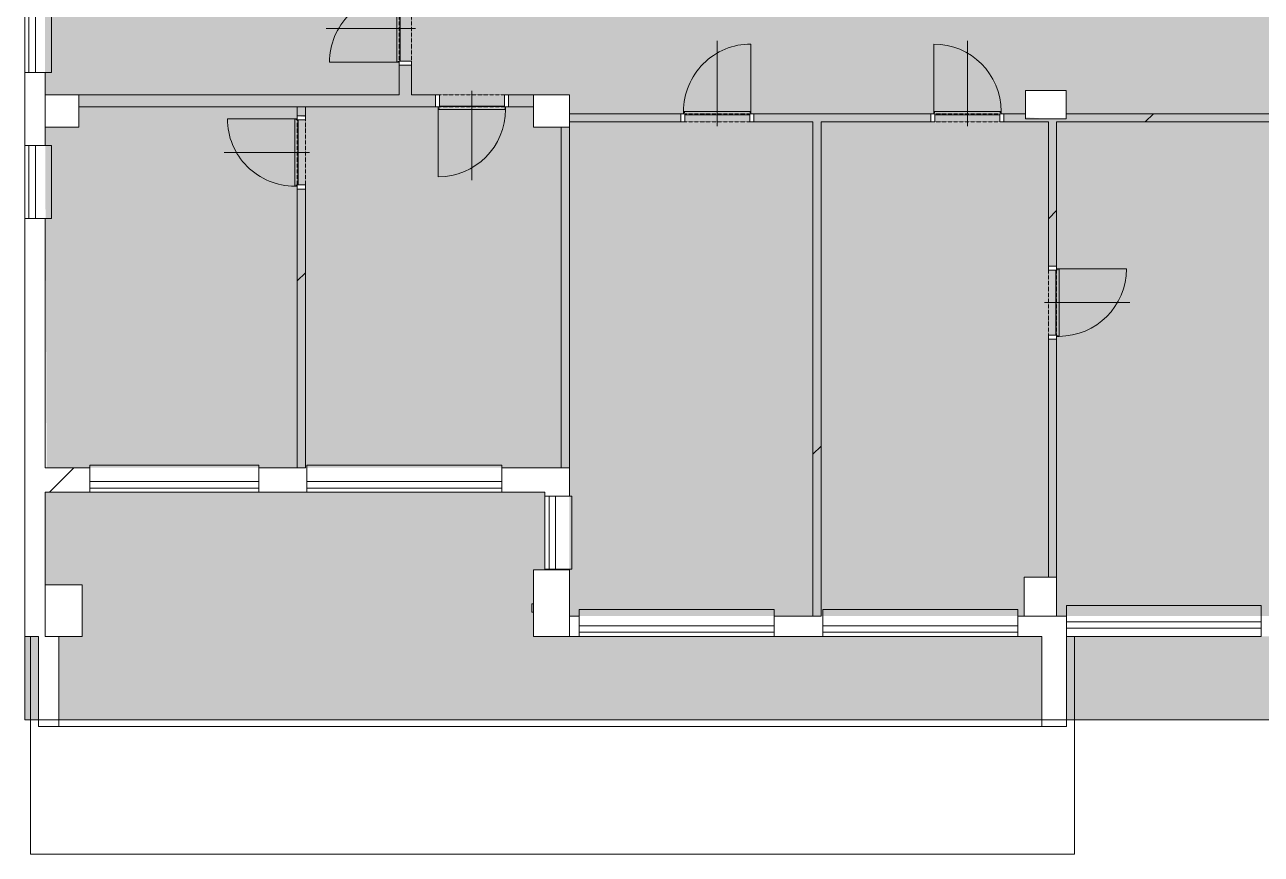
# Model space of a CAD drawing. Header units: millimetres. Extents: x 46521 to 257780, y -45352 to 20466.
# Drawn here: x 126651 to 141877, y -30617 to -20402 of the extents above; entities that cross this region are included whole.
import ezdxf

# ---------------------------------------------------------------- set-up
doc = ezdxf.new("R2010")
doc.units = ezdxf.units.MM
doc.linetypes.add('Čerchovaná se dvěma tečkami', pattern=[2.59, 1, -0.53, 0, -0.53, 0, -0.53])
for name, color, linetype, lineweight in [('A-DETL-GENF', 92, 'Continuous', 13), ('A-DETL-THIN', 151, 'Continuous', 13), ('A-DOOR', 31, 'Continuous', 13), ('A-DOOR-FRAM', 31, 'Continuous', 25), ('A-FLOR', 192, 'Continuous', 13), ('A-GENM', 13, 'Continuous', 13), ('A-GLAZ', 151, 'Continuous', 13), ('A-WALL', 113, 'Continuous', 13), ('A-WALL-PATT', 111, 'Continuous', 35), ('S-COLS', 52, 'Continuous', 13)]:
    doc.layers.add(name, color=color, linetype=linetype, lineweight=lineweight)
pattern_1 = [(45, (128107, 0), (-7184.2, 7184.2), []), (45, (130981, -3e-12), (-7184.2, 7184.2), []), (45, (136728, -7e-12), (-4310.5, 10058), [4064, -2032, 67.1, -1964.9])]
pattern_2 = [(45, (128107, 0), (-4242.6, 4242.6), [])]

# ---------------------------------------------------------------- blocks, each defined once
blk = doc.blocks.new('DVERE_1k_oblozka - DD03_01_800x1970_koupelna-1549495-Mapka _ závislý 8')
at = {"layer": 'A-DOOR', "lineweight": 9}
for p, q in [((0, -103), (0, 947)), ((-415, 47), (-415, 907)), ((-400, 47), (-450, 47)), ((-450, 47), (-450, -53)), ((415, 77), (-415, 77)), ((-415, 77), (-415, 62)), ((-415, 62), (-400, 62)), ((-400, -53), (-400, 47)), ((-400, 37), (400, 37)), ((305, 77), (-305, 77)), ((400, 62), (415, 62)), ((450, 47), (400, 47)), ((400, 47), (400, -53)), ((415, 62), (415, 77)), ((415, 77), (415, 47)), ((450, -53), (450, 47)), ((-450, -53), (-400, -53)), ((400, -53), (450, -53))]:
    blk.add_line(p, q, dxfattribs=at)
at = {"layer": 'A-DOOR', "linetype": 'Čerchovaná se dvěma tečkami', "lineweight": 9}
for p, q in [((-400, 47), (400, 47)), ((-400, -53), (400, -53))]:
    blk.add_line(p, q, dxfattribs=at)
at = {"layer": 'A-DOOR', "lineweight": 9}
blk.add_arc((-415, 77), 830, 360, 90, dxfattribs=at)
at = {"layer": 'A-DOOR-FRAM', "lineweight": 9}
for p, q in [((-400, 47), (-450, 47)), ((-400, -53), (-400, 47)), ((400, 47), (400, -53)), ((400, 47), (450, 47)), ((-450, -53), (-400, -53)), ((450, -53), (400, -53))]:
    blk.add_line(p, q, dxfattribs=at)
blk = doc.blocks.new('DVERE_1k_oblozka - DD03_01_800x1970_koupelna-1549491-Mapka _ závislý 8')
at = {"layer": 'A-DOOR', "lineweight": 9}
for p, q in [((-450, 53), (-400, 53)), ((-450, -47), (-450, 53)), ((-400, 53), (-400, -47)), ((0, 103), (0, -947)), ((400, 53), (450, 53)), ((400, -47), (400, 53)), ((450, 53), (450, -47)), ((-400, -47), (-450, -47)), ((-415, -47), (-415, -907)), ((-415, -62), (-400, -62)), ((-415, -77), (-415, -62)), ((415, -77), (-415, -77)), ((-400, -37), (400, -37)), ((305, -77), (-305, -77)), ((450, -47), (400, -47)), ((400, -62), (415, -62)), ((415, -77), (415, -47)), ((415, -62), (415, -77))]:
    blk.add_line(p, q, dxfattribs=at)
at = {"layer": 'A-DOOR', "linetype": 'Čerchovaná se dvěma tečkami', "lineweight": 9}
for p, q in [((-400, 53), (400, 53)), ((-400, -47), (400, -47))]:
    blk.add_line(p, q, dxfattribs=at)
at = {"layer": 'A-DOOR', "lineweight": 9}
blk.add_arc((-415, -77), 830, 270, 0, dxfattribs=at)
at = {"layer": 'A-DOOR-FRAM', "lineweight": 9}
for p, q in [((-450, 53), (-400, 53)), ((-400, 53), (-400, -47)), ((400, -47), (400, 53)), ((450, 53), (400, 53)), ((-400, -47), (-450, -47)), ((400, -47), (450, -47))]:
    blk.add_line(p, q, dxfattribs=at)
blk = doc.blocks.new('DVERE_1k_oblozka - DD03_01_800x1970_koupelna-1549494-Mapka _ závislý 8')
at = {"layer": 'A-DOOR', "lineweight": 9}
for p, q in [((-450, 78), (-400, 78)), ((-450, -72), (-450, 78)), ((-400, 78), (-400, -72)), ((0, 128), (0, -972)), ((400, 78), (450, 78)), ((400, -72), (400, 78)), ((450, 78), (450, -72)), ((-400, -72), (-450, -72)), ((-415, -72), (-415, -932)), ((-415, -87), (-400, -87)), ((-415, -102), (-415, -87)), ((415, -102), (-415, -102)), ((-400, -62), (400, -62)), ((305, -102), (-305, -102)), ((450, -72), (400, -72)), ((400, -87), (415, -87)), ((415, -102), (415, -72)), ((415, -87), (415, -102))]:
    blk.add_line(p, q, dxfattribs=at)
at = {"layer": 'A-DOOR', "linetype": 'Čerchovaná se dvěma tečkami', "lineweight": 9}
for p, q in [((-400, 78), (400, 78)), ((-400, -72), (400, -72))]:
    blk.add_line(p, q, dxfattribs=at)
at = {"layer": 'A-DOOR', "lineweight": 9}
blk.add_arc((-415, -102), 830, 270, 0, dxfattribs=at)
at = {"layer": 'A-DOOR-FRAM', "lineweight": 9}
for p, q in [((-450, 78), (-400, 78)), ((-400, 78), (-400, -72)), ((400, -72), (400, 78)), ((450, 78), (400, 78)), ((-400, -72), (-450, -72)), ((400, -72), (450, -72))]:
    blk.add_line(p, q, dxfattribs=at)
blk = doc.blocks.new('DVERE_1k_oblozka - DD03_01_800x1970_koupelna-1549493-Mapka _ závislý 8')
at = {"layer": 'A-DOOR', "lineweight": 9}
for p, q in [((-415, 72), (-415, 932)), ((0, -128), (0, 972)), ((-400, 72), (-450, 72)), ((-450, 72), (-450, -78)), ((415, 102), (-415, 102)), ((-415, 102), (-415, 87)), ((-415, 87), (-400, 87)), ((-400, -78), (-400, 72)), ((-400, 62), (400, 62)), ((305, 102), (-305, 102)), ((400, 87), (415, 87)), ((450, 72), (400, 72)), ((400, 72), (400, -78)), ((415, 87), (415, 102)), ((415, 102), (415, 72)), ((450, -78), (450, 72)), ((-450, -78), (-400, -78)), ((400, -78), (450, -78))]:
    blk.add_line(p, q, dxfattribs=at)
at = {"layer": 'A-DOOR', "linetype": 'Čerchovaná se dvěma tečkami', "lineweight": 9}
for p, q in [((-400, 72), (400, 72)), ((-400, -78), (400, -78))]:
    blk.add_line(p, q, dxfattribs=at)
at = {"layer": 'A-DOOR', "lineweight": 9}
blk.add_arc((-415, 102), 830, 360, 90, dxfattribs=at)
at = {"layer": 'A-DOOR-FRAM', "lineweight": 9}
for p, q in [((-400, 72), (-450, 72)), ((-400, -78), (-400, 72)), ((400, 72), (400, -78)), ((400, 72), (450, 72)), ((-450, -78), (-400, -78)), ((450, -78), (400, -78))]:
    blk.add_line(p, q, dxfattribs=at)
blk = doc.blocks.new('DVERE_1k_oblozka - DD03_01_800x1970_koupelna-1549492-Mapka _ závislý 8')
at = {"layer": 'A-DOOR', "lineweight": 9}
for p, q in [((-450, 53), (-400, 53)), ((-450, -47), (-450, 53)), ((-400, 53), (-400, -47)), ((0, 103), (0, -947)), ((400, 53), (450, 53)), ((400, -47), (400, 53)), ((450, 53), (450, -47)), ((-400, -47), (-450, -47)), ((-415, -47), (-415, -907)), ((-415, -62), (-400, -62)), ((-415, -77), (-415, -62)), ((415, -77), (-415, -77)), ((-400, -37), (400, -37)), ((305, -77), (-305, -77)), ((450, -47), (400, -47)), ((400, -62), (415, -62)), ((415, -77), (415, -47)), ((415, -62), (415, -77))]:
    blk.add_line(p, q, dxfattribs=at)
at = {"layer": 'A-DOOR', "linetype": 'Čerchovaná se dvěma tečkami', "lineweight": 9}
for p, q in [((-400, 53), (400, 53)), ((-400, -47), (400, -47))]:
    blk.add_line(p, q, dxfattribs=at)
at = {"layer": 'A-DOOR', "lineweight": 9}
blk.add_arc((-415, -77), 830, 270, 0, dxfattribs=at)
at = {"layer": 'A-DOOR-FRAM', "lineweight": 9}
for p, q in [((-450, 53), (-400, 53)), ((-400, 53), (-400, -47)), ((400, -47), (400, 53)), ((450, 53), (400, 53)), ((-400, -47), (-450, -47)), ((400, -47), (450, -47))]:
    blk.add_line(p, q, dxfattribs=at)
blk = doc.blocks.new('DVERE_1k_oblozka - DD03_01_800x1970_koupelna-1549498-Mapka _ závislý 8')
at = {"layer": 'A-DOOR', "lineweight": 9}
for p, q in [((0, -103), (0, 947)), ((-415, 47), (-415, 907)), ((-400, 47), (-450, 47)), ((-450, 47), (-450, -53)), ((415, 77), (-415, 77)), ((-415, 77), (-415, 62)), ((-415, 62), (-400, 62)), ((-400, -53), (-400, 47)), ((-400, 37), (400, 37)), ((305, 77), (-305, 77)), ((400, 62), (415, 62)), ((450, 47), (400, 47)), ((400, 47), (400, -53)), ((415, 62), (415, 77)), ((415, 77), (415, 47)), ((450, -53), (450, 47)), ((-450, -53), (-400, -53)), ((400, -53), (450, -53))]:
    blk.add_line(p, q, dxfattribs=at)
at = {"layer": 'A-DOOR', "linetype": 'Čerchovaná se dvěma tečkami', "lineweight": 9}
for p, q in [((-400, 47), (400, 47)), ((-400, -53), (400, -53))]:
    blk.add_line(p, q, dxfattribs=at)
at = {"layer": 'A-DOOR', "lineweight": 9}
blk.add_arc((-415, 77), 830, 360, 90, dxfattribs=at)
at = {"layer": 'A-DOOR-FRAM', "lineweight": 9}
for p, q in [((-400, 47), (-450, 47)), ((-400, -53), (-400, 47)), ((400, 47), (400, -53)), ((400, 47), (450, 47)), ((-450, -53), (-400, -53)), ((450, -53), (400, -53))]:
    blk.add_line(p, q, dxfattribs=at)
blk = doc.blocks.new('OKNO_2k_nadsvetlik - OKNO_2k_nadsvetlik 2400 x 1850-V123-Mapka _ závislý 8')
at = {"layer": 'A-GLAZ', "lineweight": 9}
for p, q in [((-1200, 126), (1200, 126)), ((-1200, 75), (-1200, 126)), ((1200, 75), (-1200, 75)), ((-1200, 75), (1200, 75)), ((-1200, -5), (-1200, 75)), ((1200, 126), (1200, 75)), ((1200, 75), (1200, -5)), ((1200, -5), (-1200, -5))]:
    blk.add_line(p, q, dxfattribs=at)
blk = doc.blocks.new('parapet s nosem_vnitní - parapet s nosem_vnitní-1280305-Mapka _ závislý 8')
at = {"layer": 'A-GENM', "lineweight": 9}
for p, q in [((-1200, -190), (-1200, 0)), ((1200, 0), (1200, -190)), ((-1200, -190), (-1200, -200)), ((-1200, -200), (1200, -200)), ((-1200, -200), (1200, -200)), ((1200, -200), (1200, -190))]:
    blk.add_line(p, q, dxfattribs=at)
blk = doc.blocks.new('OKNO_2k_nadsvetlik - OKNO_2k_nadsvetlik 2400 x 1800-1972450-Mapka _ závislý 8')
at = {"layer": 'A-GLAZ', "color": 21, "lineweight": 9}
for p, q in [((-1200, 126), (1200, 126)), ((-1200, 25), (-1200, 126)), ((1200, 25), (-1200, 25)), ((-1200, 25), (1200, 25)), ((-1200, -55), (-1200, 25)), ((1200, 126), (1200, 25)), ((1200, 25), (1200, -55)), ((1200, -55), (-1200, -55))]:
    blk.add_line(p, q, dxfattribs=at)
blk = doc.blocks.new('parapet s nosem_vnitní - parapet s nosem_vnitní-V105-Mapka _ závislý 8')
at = {"layer": 'A-GENM', "color": 21, "lineweight": 9}
for p, q in [((-1200, -190), (-1200, 0)), ((1200, 0), (1200, -190)), ((-1200, -190), (-1200, -200)), ((-1200, -200), (1200, -200)), ((-1200, -200), (1200, -200)), ((1200, -200), (1200, -190))]:
    blk.add_line(p, q, dxfattribs=at)
blk = doc.blocks.new('OKNO_1k_nadsvetlik - OKNO_1k_nadsvetlik_900 x 1700-1969443-Mapka _ závislý 8')
at = {"layer": 'A-GLAZ', "lineweight": 9}
for p, q in [((-450, 126), (450, 126)), ((-450, 75), (-450, 126)), ((450, 75), (-450, 75)), ((-450, 75), (450, 75)), ((-450, -5), (-450, 75)), ((450, 126), (450, 75)), ((450, 75), (450, -5)), ((450, -5), (-450, -5))]:
    blk.add_line(p, q, dxfattribs=at)
blk = doc.blocks.new('parapet s nosem_vnitní - parapet s nosem_vnitní-V88-Mapka _ závislý 8')
at = {"layer": 'A-GENM', "lineweight": 9}
for p, q in [((-450, -190), (-450, 0)), ((450, 0), (450, -190)), ((-450, -190), (-450, -200)), ((-450, -200), (450, -200)), ((-450, -200), (450, -200)), ((450, -200), (450, -190))]:
    blk.add_line(p, q, dxfattribs=at)
blk = doc.blocks.new('OKNO_2k_nadsvetlik - OKNO_2k_nadsvetlik 2080 x 1850-1972484-Mapka _ závislý 8')
at = {"layer": 'A-GLAZ', "lineweight": 9}
for p, q in [((-1040, 151), (1040, 151)), ((-1040, 100), (-1040, 151)), ((1040, 100), (-1040, 100)), ((-1040, 100), (1040, 100)), ((-1040, 20), (-1040, 100)), ((1040, 20), (-1040, 20)), ((1040, 151), (1040, 100)), ((1040, 100), (1040, 20))]:
    blk.add_line(p, q, dxfattribs=at)
blk = doc.blocks.new('parapet s nosem_vnitní - parapet s nosem_vnitní-1280332-Mapka _ závislý 8')
at = {"layer": 'A-GENM', "lineweight": 9}
for p, q in [((-1040, -190), (-1040, 0)), ((1040, 0), (1040, -190)), ((-1040, -190), (-1040, -200)), ((-1040, -200), (1040, -200)), ((-1040, -200), (1040, -200)), ((1040, -200), (1040, -190))]:
    blk.add_line(p, q, dxfattribs=at)
blk = doc.blocks.new('OKNO_2k_nadsvetlik - OKNO_2k_nadsvetlik 2400 x 1850-1972470-Mapka _ závislý 8')
at = {"layer": 'A-GLAZ', "lineweight": 9}
for p, q in [((-1200, 151), (1200, 151)), ((-1200, 100), (-1200, 151)), ((1200, 100), (-1200, 100)), ((-1200, 100), (1200, 100)), ((-1200, 20), (-1200, 100)), ((1200, 20), (-1200, 20)), ((1200, 151), (1200, 100)), ((1200, 100), (1200, 20))]:
    blk.add_line(p, q, dxfattribs=at)
blk = doc.blocks.new('Vypínač_venkovní_2 - Typ 1-1700573-Mapka _ závislý 8')
at = {"layer": 'A-GENM', "lineweight": 9}
for p, q in [((25, 240), (125, 240)), ((125, 240), (25, 240)), ((25, 240), (25, 220)), ((25, 220), (25, 240)), ((25, 220), (125, 220)), ((125, 220), (25, 220)), ((67, 243), (67, 240)), ((67, 243), (67, 240)), ((83, 243), (67, 243)), ((67, 240), (83, 240)), ((83, 240), (67, 240)), ((83, 240), (83, 243)), ((83, 240), (83, 243)), ((125, 220), (125, 240)), ((125, 220), (125, 240))]:
    blk.add_line(p, q, dxfattribs=at)
blk = doc.blocks.new('OKNO_1k_nadsvetlik - OKNO_1k_nadsvetlik_900 x 1850-2123857-Mapka _ závislý 8')
at = {"layer": 'A-GLAZ', "color": 21, "lineweight": 9}
for p, q in [((-450, 151), (450, 151)), ((-450, 100), (-450, 151)), ((450, 100), (-450, 100)), ((-450, 100), (450, 100)), ((-450, 20), (-450, 100)), ((450, 20), (-450, 20)), ((450, 151), (450, 100)), ((450, 100), (450, 20))]:
    blk.add_line(p, q, dxfattribs=at)
blk = doc.blocks.new('parapet s nosem_vnitní - parapet s nosem_vnitní-1280301-Mapka _ závislý 8')
at = {"layer": 'A-GENM', "color": 21, "lineweight": 9}
for p, q in [((-450, -190), (-450, 0)), ((450, 0), (450, -190)), ((-450, -190), (-450, -200)), ((-450, -200), (450, -200)), ((-450, -200), (450, -200)), ((450, -200), (450, -190))]:
    blk.add_line(p, q, dxfattribs=at)

msp = doc.modelspace()

# ---------------------------------------------------------------- hatches: boundary and pattern name
at = {"layer": 'A-DETL-GENF', "lineweight": 9}
h = msp.add_hatch(color=1, dxfattribs=at)
h.paths.add_polyline_path([(126821.7, -28962.3), (126821.7, -27933.8), (126651.7, -27933.8), (126651.7, -28962.3)])
h.paths.add_polyline_path([(139476.7, -28962.3), (144866.4, -28962.3), (144866.4, -27933.8), (139476.7, -27933.8), (139476.7, -28352.9)])
h.paths.add_polyline_path([(127071.7, -28962.3), (139176.7, -28962.3), (139176.7, -27933.8), (132916.7, -27933.8), (132916.7, -27115.5), (133056.7, -27115.5), (133056.7, -26157.5), (126901.7, -26157.5), (126901.7, -27300), (127356.7, -27300), (127356.7, -27933.8), (127071.7, -27933.8), (127071.7, -28937.8)])
h.paths.add_polyline_path([(173149.2, -17205.8), (173149.2, -17200.8), (172849.2, -17205.8)])
h.paths.add_polyline_path([(170141.2, -17205.8), (169331.6, -17205.8), (169331.6, -17625.8), (168931.6, -17625.8), (168931.6, -17205.8), (167186.6, -17205.8), (167186.6, -16585.8), (167586.6, -16585.8), (167586.6, -16955.8), (170219.2, -16955.8), (170219.2, -16555.8), (170619.2, -16555.8), (170619.2, -16955.8), (170461.2, -17200.8), (170141.2, -17200.8)])
h.paths.add_polyline_path([(170461.2, -17205.8), (170461.2, -17520.8), (170141.2, -17520.8), (170141.2, -17205.8), (170219.2, -17205.8)])
h.paths.add_polyline_path([(155740.7, -28812.5), (156955.8, -28812.5), (156955.8, -28417.5), (157355.8, -28417.5), (157355.8, -28812.5), (162950.4, -28812.5), (162950.4, -28514.7), (163050.4, -28514.7), (163050.4, -27156.7), (169370.7, -27156.7), (169370.7, -22765.8), (168955.7, -22765.8), (168955.7, -22732.3), (168866, -22732.3), (168866, -22382.3), (169370.7, -22365.8), (169370.7, -19232.3), (169620.7, -19232.3), (169620.7, -19829.6), (171710.7, -19829.6), (171710.7, -19579.6), (171760.7, -19579.6), (171760.7, -19829.6), (172560.7, -19829.6), (172560.7, -19579.6), (172610.7, -19579.6), (172610.7, -19829.6), (176844.2, -19829.6), (176844.2, -17205.8), (175896.7, -17205.8), (175896.7, -17500.8), (175596.7, -17500.8), (175596.7, -17205.8), (173149.2, -17205.8), (173149.2, -17500.8), (172849.2, -17500.8), (172849.2, -17205.8), (170464.3, -17200.8), (170619.2, -16955.8), (176194.2, -16955.8), (176194.2, -16583.6), (176594.2, -16583.6), (176594.2, -10920.5), (176194.2, -10920.5), (176194.2, -10523.2), (170607.2, -10563.9), (170607.2, -10951), (170189.8, -10951.7), (170187.2, -10563.9), (170036.4, -10561), (170035.2, -10384.9), (168935.2, -10392.4), (168935.2, -10572.4), (166866.4, -10577.1), (166865.3, -10406.4), (166815.2, -10392.4), (166814.8, -10372.1), (165165, -10372.1), (165164.8, -10417.9), (165115.3, -10418.2), (165116.5, -10598.2), (161594.2, -10622.1), (161594.2, -11022.1), (161194.2, -11022.1), (161194.2, -16631.1), (161614.2, -16631.1), (161614.2, -17172.1), (161194.2, -17172.1), (161194.2, -17584.7), (157386, -17584.7), (157386, -17934.7), (156886, -17934.7), (156886, -17584.7), (151717.4, -17584.7), (151717.4, -18004.7), (151317.4, -18004.7), (151317.4, -16843.3), (150917.4, -16829.6), (150917.4, -16443.3), (151317.4, -16443.3), (151317.4, -12505.8), (151632.7, -12489.6), (151667.4, -12480.8), (151667.4, -17334.7), (151732.4, -17334.7), (151732.4, -4240.9), (151667.4, -4240.9), (151667.4, -11625.8), (151567.4, -11605.8), (151317.4, -11605.8), (151317.4, -10845.8), (150982.4, -10845.8), (150982.4, -10445.8), (151317.4, -10445.8), (151317.4, -4686.1), (150982.4, -4686.1), (150982.4, -4286.1), (151317.4, -4286.1), (151317.4, -4240.9), (144909.8, -4240.9), (144909.8, -4286.1), (145234.8, -4286.1), (145234.8, -4686.1), (144909.8, -4686.1), (144909.8, -10445.8), (145234.8, -10445.8), (145234.8, -10845.8), (144909.8, -10845.8), (144909.8, -16143.3), (145334.5, -16143.3), (145334.5, -16843.3), (144934.5, -16843.3), (144934.5, -16443.3), (139339.2, -16443.3), (139339.2, -16843.3), (138939.2, -16843.3), (138939.2, -16443.3), (133364.2, -16443.3), (133364.2, -16143.3), (134199.9, -16140.2), (134199.9, -15478.3), (134539.9, -15478.3), (134539.9, -9908.2), (134129.9, -9908.2), (134129.9, -9358.2), (134539.9, -9358.2), (134539.9, -6966.2), (134109.9, -6966.2), (134109.9, -6451.2), (134539.9, -6451.2), (134539.9, -886.8), (134007.1, -886.8), (134007.1, -431.8), (128554.9, -431.8), (128554.9, -871.8), (128119.9, -890.9), (128119.9, -6443.2), (128539.9, -6443.2), (128539.9, -6963.2), (128119.9, -6963.2), (128119.9, -9340.2), (128554.9, -9340.2), (128554.9, -9908.2), (128119.9, -9908.2), (128119.9, -14351.8), (127764.9, -14357.8), (127764.9, -15446.9), (127788.9, -15451.8), (127789.9, -15451.8), (128574.9, -15451.8), (128574.9, -16130), (130868, -16130), (130868, -15402.4), (131323, -15402.4), (131323, -16140), (131413, -16143.3), (131413, -16430), (127316.7, -16430), (127316.7, -16830), (126901.7, -16830), (126901.7, -21265), (127316.7, -21265), (127316.7, -21665), (126901.7, -21665), (126921.3, -25857.5), (133356.7, -25857.5), (133356.7, -27683.8), (138956.7, -27683.8), (138956.7, -27206.6), (139356.7, -27206.6), (139356.7, -27683.8), (144953.5, -27683.8), (144953.5, -27206.6), (145353.5, -27206.6), (145353.5, -24339.4), (145603.5, -24339.4), (145603.5, -25069.4), (146143.5, -25069.4), (146143.5, -25319.4), (147043.5, -25319.4), (147043.5, -25069.4), (149233.5, -25069.4), (149233.5, -25319.4), (150118.5, -25319.4), (150133.5, -25069.4), (150709.6, -25069.4), (150709.6, -22482.5), (151059.6, -22482.5), (151059.6, -22392.5), (151459.6, -22392.5), (151459.6, -22812.5), (151059.6, -22812.5), (151059.6, -28412.5), (151404.6, -28412.5), (151404.6, -28812.5), (154713.7, -28812.5)])
h.paths.add_polyline_path([(159850.4, -24342.5), (159850.4, -24292.5), (159950.4, -24292.5), (159950.4, -24342.5)])
h.paths.add_polyline_path([(139356.7, -24274.3), (139256.7, -24274.3), (139256.7, -24224.3), (139356.7, -24224.3)])
h.paths.add_polyline_path([(159850.4, -23492.5), (159850.4, -23442.5), (159950.4, -23442.5), (159950.4, -23492.5)])
h.paths.add_polyline_path([(139356.7, -23424.3), (139256.7, -23424.3), (139256.7, -23374.3), (139356.7, -23374.3)])
h.paths.add_polyline_path([(152503.5, -22812.5), (152453.5, -22812.5), (152453.5, -22712.5), (152503.5, -22712.5)])
h.paths.add_polyline_path([(151632.7, -22812.5), (151603.5, -22812.5), (151603.5, -22712.5), (151653.5, -22712.5), (151653.5, -22812.5)])
h.paths.add_polyline_path([(155223.5, -22812.5), (155223.5, -22712.5), (155273.5, -22712.5), (155273.5, -22812.5)])
h.paths.add_polyline_path([(156123.5, -22812.5), (156073.5, -22812.5), (156073.5, -22712.5), (156123.5, -22712.5)])
h.paths.add_polyline_path([(157650.4, -22812.5), (157650.4, -22712.5), (157700.4, -22712.5), (157700.4, -22812.5)])
h.paths.add_polyline_path([(160070.4, -22812.5), (160020.4, -22812.5), (160020.4, -22712.5), (160070.4, -22712.5)])
h.paths.add_polyline_path([(160870.4, -22812.5), (160870.4, -22712.5), (160920.4, -22712.5), (160920.4, -22812.5)])
h.paths.add_polyline_path([(158500.4, -22812.5), (158500.4, -22712.5), (158550.4, -22712.5), (158550.4, -22812.5)])
h.paths.add_polyline_path([(145416.4, -22802.5), (145016.4, -22802.5), (145016.4, -22382.5), (145416.4, -22382.5)])
h.paths.add_polyline_path([(163295.4, -22732.3), (162795.4, -22732.3), (162795.4, -22382.3), (163295.4, -22382.3), (163295.4, -22532.3)])
h.paths.add_polyline_path([(161897.9, -22719.8), (161897.9, -22544.8), (162122.9, -22544.8), (162122.9, -22719.8)])
h.paths.add_polyline_path([(157386, -22712.5), (156886, -22712.5), (156886, -22362.5), (157386, -22362.5)])
h.paths.add_polyline_path([(163579.7, -22532.3), (163529.7, -22532.3), (163529.7, -22382.3), (163579.7, -22382.3)])
h.paths.add_polyline_path([(164429.7, -22532.3), (164379.7, -22532.3), (164379.7, -22382.3), (164429.7, -22382.3)])
h.paths.add_polyline_path([(130106.1, -22425), (130006.1, -22425), (130006.1, -22375), (130106.1, -22375)])
h.paths.add_polyline_path([(133256.7, -21665), (132916.7, -21665), (132916.7, -21265), (133356.7, -21265), (133356.7, -21665)])
h.paths.add_polyline_path([(134777.9, -21599.6), (134727.9, -21599.6), (134727.9, -21499.6), (134777.9, -21499.6), (134777.9, -21540.3)])
h.paths.add_polyline_path([(138657.9, -21599.6), (138657.9, -21499.6), (138707.9, -21499.6), (138707.9, -21599.6)])
h.paths.add_polyline_path([(137807.9, -21599.6), (137807.9, -21499.6), (137857.9, -21499.6), (137857.9, -21599.6)])
h.paths.add_polyline_path([(135577.9, -21599.6), (135577.9, -21499.6), (135627.9, -21499.6), (135627.9, -21599.6)])
h.paths.add_polyline_path([(130106.1, -21575), (130006.1, -21575), (130006.1, -21525), (130106.1, -21540.3)])
h.paths.add_polyline_path([(139256.7, -21562), (138974.9, -21540.3), (138974.9, -21212), (139474.9, -21212), (139470.6, -21562), (139356.7, -21562)])
h.paths.add_polyline_path([(131706.7, -21415), (131706.7, -21265), (131756.7, -21265), (131756.7, -21415)])
h.paths.add_polyline_path([(132556.7, -21415), (132556.7, -21265), (132606.7, -21265), (132606.7, -21415)])
h.paths.add_polyline_path([(150379.6, -21322.5), (150329.6, -21322.5), (150329.6, -21222.5), (150379.6, -21222.5)])
h.paths.add_polyline_path([(150979.6, -21322.5), (150979.6, -21222.5), (151029.6, -21222.5), (151029.6, -21322.5)])
h.paths.add_polyline_path([(131413, -20900), (131263, -20900), (131263, -20850), (131413, -20850)])
h.paths.add_polyline_path([(160061.7, -20879.4), (160062.2, -20729.2), (160112.2, -20729.2), (160111.7, -20879.4), (160061.7, -20879.2)])
h.paths.add_polyline_path([(159111.7, -20875.6), (159112.3, -20725.4), (159162.3, -20725.4), (159161.7, -20875.6), (159111.7, -20875.4)])
h.paths.add_polyline_path([(156220.8, -20863.9), (156170.8, -20863.7), (156171.4, -20713.7), (156221.4, -20713.9), (156220.8, -20863.7)])
h.paths.add_polyline_path([(155270.8, -20860.1), (155220.8, -20859.9), (155221.4, -20709.9), (155271.4, -20710.1), (155270.8, -20859.9)])
h.paths.add_polyline_path([(154053.2, -20705.3), (153753.2, -20704.1), (153753.2, -19936.3), (154053.2, -19936.3), (154053.2, -20036.3)])
h.paths.add_polyline_path([(152890.5, -20237.4), (152840.5, -20235.7), (152844, -20135.8), (152894, -20137.5), (152890.6, -20235.7)])
h.paths.add_polyline_path([(152041, -20207.8), (151991.1, -20206), (151994.6, -20106.1), (152044.5, -20107.8), (152041.1, -20206)])
h.paths.add_polyline_path([(131413, -20050), (131263, -20050), (131263, -20000), (131413, -20000)])
h.paths.add_polyline_path([(135877.1, -19675.3), (135876.5, -19525.3), (135926.5, -19525.3), (135927.1, -19675.1)])
h.paths.add_polyline_path([(136727.1, -19672.1), (136726.5, -19522.1), (136776.5, -19522.1), (136777.1, -19671.9)])
h.paths.add_polyline_path([(140092.9, -19659.3), (140092.9, -19509.3), (140142.3, -19509.2), (140142.3, -19659.2)])
h.paths.add_polyline_path([(140942.9, -19656.1), (140942.9, -19506.1), (140992.3, -19505.9), (140992.3, -19655.9)])
h.paths.add_polyline_path([(141942.4, -19543.3), (141642.4, -19543.3), (141642.4, -19143.3), (141942.4, -19143.3), (141942.4, -19503.5)])
h.paths.add_polyline_path([(148938.5, -19336.3), (148838.5, -19336.3), (148838.5, -19286.3), (148938.5, -19286.3)])
h.paths.add_polyline_path([(169060.7, -19232.3), (169010.7, -19232.3), (169010.7, -19132.3), (169060.7, -19132.3)])
h.paths.add_polyline_path([(168160.7, -19232.3), (168160.7, -19132.3), (168210.7, -19132.3), (168210.7, -19232.3)])
h.paths.add_polyline_path([(146014.3, -19013.3), (145964.3, -19013.3), (145964.3, -18913.3), (146014.3, -18913.3)])
h.paths.add_polyline_path([(145164.3, -19013.3), (145114.3, -19013.3), (145114.3, -18913.3), (145164.3, -18913.3)])
h.paths.add_polyline_path([(143392.4, -19013.3), (143392.4, -18913.3), (143442.4, -18913.3), (143442.4, -19013.3), (143416.5, -19013.3)])
h.paths.add_polyline_path([(144142.4, -19013.3), (144142.4, -18913.3), (144192.4, -18913.3), (144192.4, -19013.3)])
h.paths.add_polyline_path([(151133.2, -18846.3), (151133.2, -18746.3), (151183.2, -18746.3), (151183.2, -18846.3)])
h.paths.add_polyline_path([(150483.2, -18846.3), (150483.2, -18746.3), (150533.2, -18746.3), (150533.2, -18846.3)])
h.paths.add_polyline_path([(148838.5, -18686.3), (148838.5, -18636.3), (148938.5, -18636.3), (148938.5, -18686.3)])
h.paths.add_polyline_path([(149578.6, -18186.3), (149307.4, -18186.3), (149307.4, -16779.6), (149607.4, -16779.6), (149607.4, -18186.3)])
h.paths.add_polyline_path([(163322.3, -17972.1), (162912.3, -17972.1), (162912.3, -17272.1), (163322.3, -17272.1), (163322.3, -17584.7)])
h.paths.add_polyline_path([(162022.3, -17272.1), (161972.3, -17272.1), (161972.3, -17172.1), (162022.3, -17172.1)])
h.paths.add_polyline_path([(162822.3, -17272.1), (162822.3, -17172.1), (162872.3, -17172.1), (162872.3, -17272.1)])
h.paths.add_polyline_path([(175896.7, -17205.8), (175896.7, -17200.8), (175596.7, -17205.8)])
h.paths.add_polyline_path([(133264.2, -16843.3), (132929.2, -16843.3), (132929.2, -16143.3), (133279.2, -16143.3), (133279.2, -16843.3)])
h.paths.add_polyline_path([(147736.5, -15761.9), (147636.5, -15761.9), (147636.5, -15711.9), (147736.5, -15711.9)])
h.paths.add_polyline_path([(149964, -15761.9), (149964, -15711.9), (150064, -15711.9), (150064, -15761.9)])
h.paths.add_polyline_path([(131322.9, -15384.9), (131323, -15334.9), (131422.9, -15334.9), (131422.9, -15384.9), (131323, -15384.9)])
h.paths.add_polyline_path([(149964, -15111.9), (149964, -15061.9), (150064, -15061.9), (150064, -15111.9)])
h.paths.add_polyline_path([(147636.5, -15111.9), (147636.5, -15061.9), (147736.5, -15061.9), (147736.5, -15111.9)])
h.paths.add_polyline_path([(147636.5, -14851.9), (147636.5, -14801.9), (147736.5, -14801.9), (147736.5, -14851.9)])
h.paths.add_polyline_path([(149964, -14750.1), (149964, -14700.1), (150064, -14700.1), (150064, -14750.1)])
h.paths.add_polyline_path([(131422.9, -14534.9), (131322.9, -14534.9), (131322.9, -14484.9), (131422.9, -14484.9)])
h.paths.add_polyline_path([(147736.5, -14201.9), (147636.5, -14201.9), (147636.5, -14151.9), (147736.5, -14151.9)])
h.paths.add_polyline_path([(149964, -14100.1), (149964, -14050.1), (150064, -14050.1), (150064, -14100.1)])
h.paths.add_polyline_path([(167036.6, -13752.1), (167036.6, -13702.1), (167186.6, -13702.1), (167186.6, -13752.1)])
h.paths.add_polyline_path([(167186.6, -12902.1), (167036.6, -12902.1), (167036.6, -12852.1), (167186.6, -12852.1)])
h.paths.add_polyline_path([(167306.6, -12689.7), (167306.6, -12589.7), (167356.2, -12589.4), (167356.2, -12689.4)])
h.paths.add_polyline_path([(167956.6, -12686.6), (167956.1, -12586.6), (168006.1, -12586.6), (168006.6, -12686.3)])
h.paths.add_polyline_path([(170520.9, -12047.2), (170520.5, -11997.2), (170620.5, -11997.2), (170607.2, -12046.4)])
h.paths.add_polyline_path([(148934.1, -11479.2), (148934.1, -11379.2), (148984.1, -11379.2), (148984.1, -11479.2)])
h.paths.add_polyline_path([(148134.1, -11479.2), (148084.1, -11479.2), (148084.1, -11379.2), (148134.1, -11379.2)])
h.paths.add_polyline_path([(170513.1, -11197.2), (170520.5, -11147.2), (170612.6, -11147.2), (170607.2, -11196.4), (170520.5, -11197.2)])
h.paths.add_polyline_path([(132719.9, -11177.1), (132719.9, -11127.1), (132819.7, -11126.7), (132817.1, -11176.7)])
h.paths.add_polyline_path([(167586.6, -10977.1), (167186.6, -10977.1), (167186.6, -10577.1), (167586.6, -10584.2)])
h.paths.add_polyline_path([(132717.1, -10327.1), (132717.1, -10277.1), (132816.9, -10276.7), (132816.9, -10326.7)])
h.paths.add_polyline_path([(132702.9, -6045), (132702.9, -5995), (132802.7, -5994.7), (132802.7, -6044.7)])
h.paths.add_polyline_path([(132700.1, -5195), (132700.1, -5145), (132799.9, -5144.7), (132799.9, -5194.7)])
h.paths.add_polyline_path([(133849.9, -3625), (133849.9, -3525), (133899.9, -3525), (133899.9, -3625)])
h.paths.add_polyline_path([(133049.9, -3625), (132999.9, -3625), (132999.9, -3525), (133049.9, -3525)])
at = {"layer": 'A-WALL-PATT', "lineweight": 9}
h = msp.add_hatch(dxfattribs=at)
h.set_pattern_fill('FP_108', color=256, angle=45, style=0, pattern_type=2)
h.set_pattern_definition([(135, (126902, -19308), (-5747, -5747), []), (90, (124209.5, -10150), (-5747.4, 5747.4), [1016, -10478.7]), (135, (124209.5, -9134), (-5747.4, -5747.4), [1016, -7112]), (180, (123491, -8416), (-5747.4, -5747.4), [1016, -10478.7]), (225, (122475, -8416), (5747.4, -5747.4), [1016, -7112]), (90, (121756.7, -10150), (-5747.4, 5747.4), [1016, -10478.7]), (135, (122475, -10869), (-5747.4, -5747.4), [1016, -7112]), (180, (123491, -10868.7), (-5747.4, -5747.4), [1016, -10478.7]), (225, (124209.5, -10150), (5747.4, -5747.4), [1016, -7112]), (135, (120828, -7487), (-5747.4, -5747.4), [2032, -6096])])
h.paths.add_polyline_path([(126651.7, -27933.8), (126901.7, -27933.8), (126901.7, -22788.8), (126651.7, -22788.8), (126651.7, -27300)])
h.paths.add_polyline_path([(126651.7, -21888.8), (126901.7, -21888.8), (126887.4, -20988.8), (126651.7, -20988.8), (126651.7, -21665)])
h.paths.add_polyline_path([(126701.7, -20088.8), (126901.7, -20088.8), (126901.7, -16430), (126651.7, -16430), (126651.7, -20088.8)])
h = msp.add_hatch(dxfattribs=at)
h.set_pattern_fill('FP_111', color=256, angle=45, style=0, pattern_type=2)
h.set_pattern_definition(pattern_1)
h.paths.add_polyline_path([(126984.2, -21665), (127316.7, -21665), (127316.7, -21265), (126901.7, -21265), (126901.7, -21665)])
h = msp.add_hatch(dxfattribs=at)
h.set_pattern_fill('FP_111', color=256, angle=45, style=0, pattern_type=2)
h.set_pattern_definition(pattern_1)
h.paths.add_polyline_path([(133356.7, -21665), (133356.7, -21265), (132916.7, -21265), (132916.7, -21665), (133256.7, -21665)])
h = msp.add_hatch(dxfattribs=at)
h.set_pattern_fill('FP_106', color=256, style=0, pattern_type=2)
h.set_pattern_definition(pattern_2)
h.paths.add_polyline_path([(130106.1, -25857.5), (130106.1, -22425), (130006.1, -22425), (130006.1, -25857.5)])
h.paths.add_polyline_path([(130106.1, -21525), (130106.1, -21415), (130006.1, -21415), (130006.1, -21525)])
h = msp.add_hatch(dxfattribs=at)
h.set_pattern_fill('FP_106', color=256, style=0, pattern_type=2)
h.set_pattern_definition(pattern_2)
h.paths.add_polyline_path([(133356.7, -21599.6), (134727.9, -21599.6), (134727.9, -21499.6), (133356.7, -21499.6), (133356.7, -21540.3)])
h.paths.add_polyline_path([(142256.7, -21599.6), (144916.4, -21599.6), (144916.4, -21499.6), (139474.9, -21499.6), (139474.9, -21562), (138974.9, -21540.3), (138974.9, -21499.6), (138707.9, -21499.6), (138707.9, -21599.6), (142156.7, -21599.6)])
h.paths.add_polyline_path([(137807.9, -21599.6), (137807.9, -21499.6), (135627.9, -21499.6), (135627.9, -21599.6), (136456.7, -21599.6)])
h = msp.add_hatch(dxfattribs=at)
h.set_pattern_fill('FP_106', color=256, style=0, pattern_type=2)
h.set_pattern_definition(pattern_2)
h.paths.add_polyline_path([(136456.7, -27683.8), (136456.7, -21599.6), (136356.7, -21599.6), (136356.7, -27683.8)])
h = msp.add_hatch(dxfattribs=at)
h.set_pattern_fill('FP_106', color=256, style=0, pattern_type=2)
h.set_pattern_definition(pattern_2)
h.paths.add_polyline_path([(139308.4, -27206.6), (139356.7, -27206.6), (139356.7, -24274.3), (139256.7, -24274.3), (139256.7, -27206.6)])
h.paths.add_polyline_path([(139356.7, -23374.3), (139356.7, -21599.6), (139256.7, -21599.6), (139256.7, -23374.3)])
h = msp.add_hatch(dxfattribs=at)
h.set_pattern_fill('FP_110', color=256, angle=-315, style=0, pattern_type=2)
h.set_pattern_definition([(225, (127255.5, -25857.5), (5747, -5747), []), (180, (118097.6, -28549.7), (-5747.4, -5747.4), [1016, -10478.7]), (225, (117081.6, -28550), (5747.4, -5747.4), [1016, -7112]), (270, (116363, -29268), (5747.4, -5747.4), [1016, -10478.7]), (315, (116363, -30284), (5747.4, 5747.4), [1016, -7112]), (180, (118097.6, -31002.5), (-5747.4, -5747.4), [1016, -10478.7]), (225, (118816, -30284), (5747.4, -5747.4), [1016, -7112]), (270, (118816, -29268), (5747.4, -5747.4), [1016, -10478.7]), (315, (118097.6, -28550), (5747.4, 5747.4), [1016, -7112]), (225, (115434, -31931), (5747.4, -5747.4), [2032, -6096])])
h.paths.add_polyline_path([(126901.7, -26157.5), (127451.7, -26157.5), (127451.7, -25857.5), (126901.7, -25857.5)])
h.paths.add_polyline_path([(129531.7, -26157.5), (130126.1, -26157.5), (130106.1, -25857.5), (129531.7, -25857.5), (129531.7, -26107.5)])
h.paths.add_polyline_path([(133256.7, -26157.5), (133356.7, -26157.5), (133356.7, -25857.5), (132526.1, -25857.5), (132526.1, -26157.5), (133146.3, -26157.5)])
h = msp.add_hatch(dxfattribs=at)
h.set_pattern_fill('FP_184', color=256, angle=45, style=0, pattern_type=2)
h.set_pattern_definition([(315, (133057, -29510), (5747, 5747), []), (270, (135749, -38668), (5747.4, -5747.4), [1016, -10478.7]), (315, (135749, -39684), (5747.4, 5747.4), [1016, -7112]), (360, (136467, -40402.6), (5747.4, 5747.4), [1016, -10478.7]), (45, (137483, -40402.6), (-5747.4, 5747.4), [1016, -7112]), (270, (138201.7, -38668), (5747.4, -5747.4), [1016, -10478.7]), (315, (137483, -37950), (5747.4, 5747.4), [1016, -7112]), (360, (136467, -37950), (5747.4, 5747.4), [1016, -10478.7]), (45, (135749, -38668), (-5747.4, 5747.4), [1016, -7112]), (315, (139130.5, -41331), (5747.4, 5747.4), [2032, -6096])])
h.paths.add_polyline_path([(133356.7, -26207.5), (133356.7, -26157.5), (133056.7, -26157.5), (133056.7, -26207.5), (133186.7, -26207.5)])
h = msp.add_hatch(dxfattribs=at)
h.set_pattern_fill('FP_111', color=256, angle=45, style=0, pattern_type=2)
h.set_pattern_definition(pattern_1)
h.paths.add_polyline_path([(132916.7, -27933.8), (133356.7, -27933.8), (133356.7, -27115.5), (132916.7, -27115.5), (132916.7, -27683.8)])
h = msp.add_hatch(dxfattribs=at)
h.set_pattern_fill('FP_111', color=256, angle=45, style=0, pattern_type=2)
h.set_pattern_definition(pattern_1)
h.paths.add_polyline_path([(139356.7, -27683.8), (139356.7, -27206.6), (138956.7, -27206.6), (138956.7, -27683.8), (139308.4, -27683.8)])
h = msp.add_hatch(dxfattribs=at)
h.set_pattern_fill('FP_112', color=256, angle=45, style=0, pattern_type=2)
h.set_pattern_definition(pattern_1)
h.paths.add_polyline_path([(127071.7, -27933.8), (127356.7, -27933.8), (127356.7, -27300), (126901.7, -27300), (126901.7, -27933.8), (126984.2, -27933.8)])
h = msp.add_hatch(dxfattribs=at)
h.set_pattern_fill('FP_115', color=256, angle=45, style=0, pattern_type=2)
h.set_pattern_definition([(45, (142354, -27934), (-5747, 5747), []), (3e-13, (151512, -25241.7), (5747.4, 5747.4), [1016, -10478.7]), (45, (152528, -25242), (-5747.4, 5747.4), [1016, -7112]), (90, (153246, -24523), (-5747.4, 5747.4), [1016, -10478.7]), (135, (153246, -23507), (-5747.4, -5747.4), [1016, -7112]), (3e-13, (151512, -22789), (5747.4, 5747.4), [1016, -10478.7]), (45, (150793, -23507), (-5747.4, 5747.4), [1016, -7112]), (90, (150793.3, -24523), (-5747.4, 5747.4), [1016, -10478.7]), (135, (151512, -25242), (-5747.4, -5747.4), [1016, -7112]), (45, (154175, -21860), (-5747.4, 5747.4), [2032, -6096])])
h.paths.add_polyline_path([(139176.7, -27933.8), (139476.7, -27933.8), (139476.7, -27683.8), (138879.5, -27683.8), (138879.5, -27933.8), (138956.7, -27933.8)])
h.paths.add_polyline_path([(145603.5, -27933.8), (145603.5, -27683.8), (144831.3, -27683.8), (144831.3, -27933.8), (145353.5, -27933.8)])
h.paths.add_polyline_path([(133356.7, -27933.8), (133479.5, -27923.6), (133479.5, -27683.8), (133356.7, -27683.8), (133356.7, -27883.8)])
h.paths.add_polyline_path([(135879.5, -27933.8), (136479.5, -27933.8), (136456.7, -27683.8), (135879.5, -27683.8), (135879.5, -27883.8)])
h.paths.add_polyline_path([(142431.3, -27933.8), (142431.3, -27683.8), (141876.7, -27683.8), (141876.7, -27933.8), (142256.7, -27933.8)])
h = msp.add_hatch(dxfattribs=at)
h.set_pattern_fill('FP_109', color=256, angle=45, style=0, pattern_type=2)
h.set_pattern_definition([(135, (127072, -25614), (-5747, -5747), []), (90, (124379.5, -16456), (-5747.4, 5747.4), [1016, -10478.7]), (135, (124379.5, -15440), (-5747.4, -5747.4), [1016, -7112]), (180, (123661, -14722), (-5747.4, -5747.4), [1016, -10478.7]), (225, (122645, -14722), (5747.4, -5747.4), [1016, -7112]), (90, (121926.7, -16456), (-5747.4, 5747.4), [1016, -10478.7]), (135, (122645, -17175), (-5747.4, -5747.4), [1016, -7112]), (180, (123661, -17174.6), (-5747.4, -5747.4), [1016, -10478.7]), (225, (124379.5, -16456), (5747.4, -5747.4), [1016, -7112]), (135, (120998, -13793), (-5747.4, -5747.4), [2032, -6096])])
h.paths.add_polyline_path([(127071.7, -29041.8), (127071.7, -27933.8), (126821.7, -27933.8), (126821.7, -29041.8), (126984.2, -29041.8)])
h = msp.add_hatch(dxfattribs=at)
h.set_pattern_fill('FP_157', color=256, angle=45, style=0, pattern_type=2)
h.set_pattern_definition([(135, (139477, -25614), (-5747, -5747), []), (90, (136784.5, -16456), (-5747.4, 5747.4), [1016, -10478.7]), (135, (136784.5, -15440), (-5747.4, -5747.4), [1016, -7112]), (180, (136066, -14722), (-5747.4, -5747.4), [1016, -10478.7]), (225, (135050, -14722), (5747.4, -5747.4), [1016, -7112]), (90, (134331.7, -16456), (-5747.4, 5747.4), [1016, -10478.7]), (135, (135050, -17175), (-5747.4, -5747.4), [1016, -7112]), (180, (136066, -17174.6), (-5747.4, -5747.4), [1016, -10478.7]), (225, (136784.5, -16456), (5747.4, -5747.4), [1016, -7112]), (135, (133403, -13793), (-5747.4, -5747.4), [2032, -6096])])
h.paths.add_polyline_path([(139476.7, -29041.8), (139476.7, -27933.8), (139176.7, -27933.8), (139176.7, -29041.8), (139308.4, -29041.8)])
at = {"layer": 'S-COLS', "lineweight": 9}
h = msp.add_hatch(dxfattribs=at)
h.set_pattern_fill('FP_163', color=256, style=0, pattern_type=2)
h.set_pattern_definition([(45, (128107, 0), (-7184, 7184), []), (45, (130981, 0), (-7184, 7184), []), (45, (136728, 0), (-4310.5, 10058), [4064, -2032, 67, -1965])])
h.paths.add_polyline_path([(139474.9, -21562), (139474.9, -21212), (138974.9, -21212), (138974.9, -21562)])

# ---------------------------------------------------------------- linework, layer by layer
at = {"layer": 'A-DETL-THIN', "lineweight": 9}
for p, q in [((126651.7, -16142.3), (126651.7, -28962.3)), ((126651.7, -28962.3), (144866.4, -28962.3))]:
    msp.add_line(p, q, dxfattribs=at)
at = {"layer": 'A-FLOR', "lineweight": 9}
for p, q in [((126721.7, -30617.1), (126721.7, -27933.8)), ((139576.7, -27934.8), (139576.7, -30617.1)), ((127071.7, -29041.8), (139176.7, -29041.8)), ((139576.7, -30617.1), (126721.7, -30617.1))]:
    msp.add_line(p, q, dxfattribs=at)
at = {"layer": 'A-WALL', "lineweight": 9}
for p, q in [((126651.7, -20988.8), (126651.7, -21888.8)), ((126901.7, -20988.8), (126901.7, -21888.8)), ((131263, -20900), (131263, -21265)), ((131413, -21265), (131413, -20900)), ((131263, -21265), (126901.7, -21265)), ((127316.7, -21665), (127316.7, -21265)), ((131706.7, -21265), (131413, -21265)), ((133356.7, -21265), (132606.7, -21265)), ((132916.7, -21265), (132916.7, -21665)), ((133356.7, -26207.5), (133356.7, -21265)), ((127316.7, -21415), (131706.7, -21415)), ((130006.1, -21415), (130006.1, -21525)), ((130106.1, -21525), (130106.1, -21415)), ((132606.7, -21415), (132916.7, -21415)), ((134727.9, -21499.6), (133356.7, -21499.6)), ((133356.7, -21599.6), (134727.9, -21599.6)), ((137807.9, -21499.6), (135627.9, -21499.6)), ((135627.9, -21599.6), (136356.7, -21599.6)), ((136356.7, -21599.6), (136356.7, -27683.8)), ((136456.7, -27683.8), (136456.7, -21599.6)), ((136456.7, -21599.6), (137807.9, -21599.6)), ((138974.9, -21499.6), (138707.9, -21499.6)), ((138707.9, -21599.6), (139256.7, -21599.6)), ((138974.9, -21562), (138974.9, -21499.6)), ((139474.9, -21562), (138974.9, -21562)), ((139256.7, -21599.6), (139256.7, -23374.3)), ((139356.7, -21599.6), (142156.7, -21599.6)), ((139356.7, -23374.3), (139356.7, -21599.6)), ((144916.4, -21499.6), (139474.9, -21499.6)), ((139474.9, -21499.6), (139474.9, -21562)), ((126901.7, -21665), (127316.7, -21665)), ((132916.7, -21665), (133356.7, -21665)), ((133256.7, -21665), (133256.7, -25857.5)), ((130006.1, -22425), (130006.1, -25857.5)), ((130106.1, -25857.5), (130106.1, -22425)), ((126651.7, -22788.8), (126651.7, -27933.8)), ((126901.7, -25857.5), (126901.7, -22788.8)), ((139256.7, -24274.3), (139256.7, -27206.6)), ((139356.7, -27683.8), (139356.7, -24274.3)), ((127451.7, -25857.5), (126901.7, -25857.5)), ((130106.1, -25857.5), (129531.7, -25857.5)), ((133356.7, -25857.5), (132526.1, -25857.5)), ((126901.7, -27933.8), (126901.7, -26157.5)), ((126901.7, -26157.5), (127451.7, -26157.5)), ((129531.7, -26157.5), (130126.1, -26157.5)), ((132526.1, -26157.5), (133056.7, -26157.5)), ((133056.7, -26157.5), (133056.7, -26207.5)), ((132916.7, -27115.5), (132916.7, -27933.8)), ((132916.7, -27115.5), (133356.7, -27115.5)), ((133356.7, -27933.8), (133356.7, -27115.5)), ((138956.7, -27206.6), (138956.7, -27683.8)), ((139356.7, -27206.6), (138956.7, -27206.6)), ((127356.7, -27300), (126901.7, -27300)), ((127356.7, -27933.8), (127356.7, -27300)), ((133479.5, -27683.8), (133356.7, -27683.8)), ((136456.7, -27683.8), (135879.5, -27683.8)), ((138879.5, -27683.8), (139476.7, -27683.8)), ((126651.7, -27933.8), (126821.7, -27933.8)), ((126821.7, -27933.8), (126821.7, -29041.8)), ((126901.7, -27933.8), (127356.7, -27933.8)), ((127071.7, -29041.8), (127071.7, -27933.8)), ((132916.7, -27933.8), (133479.5, -27933.8)), ((135879.5, -27933.8), (136479.5, -27933.8)), ((138879.5, -27933.8), (139176.7, -27933.8)), ((139176.7, -27933.8), (139176.7, -29041.8)), ((139476.7, -29041.8), (139476.7, -27934.8)), ((126821.7, -29041.8), (127071.7, -29041.8)), ((139176.7, -29041.8), (139476.7, -29041.8))]:
    msp.add_line(p, q, dxfattribs=at)
at = {"layer": 'S-COLS', "lineweight": 9}
for p, q in [((139474.9, -21212), (138974.9, -21212)), ((138974.9, -21212), (138974.9, -21499.6)), ((139474.9, -21499.6), (139474.9, -21212)), ((138974.9, -21499.6), (138974.9, -21562)), ((138974.9, -21562), (139474.9, -21562)), ((139474.9, -21562), (139474.9, -21499.6))]:
    msp.add_line(p, q, dxfattribs=at)

# ---------------------------------------------------------------- block references
at = {"layer": 'A-DOOR', "lineweight": 9}
for name, p, rotation in [('DVERE_1k_oblozka - DD03_01_800x1970_koupelna-1549493-Mapka _ závislý 8', (131335.1, -20450), 89.99999999999993), ('DVERE_1k_oblozka - DD03_01_800x1970_koupelna-1549491-Mapka _ závislý 8', (135177.9, -21546.7), 180), ('DVERE_1k_oblozka - DD03_01_800x1970_koupelna-1549492-Mapka _ závislý 8', (130053.2, -21975), 269.9999999999999), ('DVERE_1k_oblozka - DD03_01_800x1970_koupelna-1549498-Mapka _ závislý 8', (139309.5, -23824.3), 269.9999999999999)]:
    msp.add_blockref(name, p, dxfattribs=dict(at, rotation=rotation))
for name, p in [('DVERE_1k_oblozka - DD03_01_800x1970_koupelna-1549495-Mapka _ závislý 8', (138257.9, -21546.7)), ('DVERE_1k_oblozka - DD03_01_800x1970_koupelna-1549494-Mapka _ závislý 8', (132156.7, -21342.9))]:
    msp.add_blockref(name, p, dxfattribs=at)
at = {"layer": 'A-GENM', "lineweight": 9}
for name, p, rotation in [('parapet s nosem_vnitní - parapet s nosem_vnitní-V88-Mapka _ závislý 8', (126781.7, -20538.8), 89.99999999999991), ('parapet s nosem_vnitní - parapet s nosem_vnitní-V88-Mapka _ závislý 8', (126781.7, -22338.8), 89.99999999999991), ('parapet s nosem_vnitní - parapet s nosem_vnitní-1280332-Mapka _ závislý 8', (128491.7, -26027.5), 180), ('parapet s nosem_vnitní - parapet s nosem_vnitní-1280305-Mapka _ závislý 8', (131326.1, -26027.5), 180), ('Vypínač_venkovní_2 - Typ 1-1700573-Mapka _ závislý 8', (133136.7, -27658.8), 89.9999999999999), ('parapet s nosem_vnitní - parapet s nosem_vnitní-1280305-Mapka _ závislý 8', (134679.5, -27803.8), 180), ('parapet s nosem_vnitní - parapet s nosem_vnitní-1280305-Mapka _ závislý 8', (137679.5, -27803.8), 180)]:
    msp.add_blockref(name, p, dxfattribs=dict(at, rotation=rotation))
at = {"layer": 'A-GENM', "color": 21, "lineweight": 9}
for name, p, rotation in [('parapet s nosem_vnitní - parapet s nosem_vnitní-1280301-Mapka _ závislý 8', (133186.7, -26657.5), 90), ('parapet s nosem_vnitní - parapet s nosem_vnitní-V105-Mapka _ závislý 8', (140676.7, -27753.8), 180)]:
    msp.add_blockref(name, p, dxfattribs=dict(at, rotation=rotation))
at = {"layer": 'A-GLAZ', "lineweight": 9}
for name, p, rotation in [('OKNO_1k_nadsvetlik - OKNO_1k_nadsvetlik_900 x 1700-1969443-Mapka _ závislý 8', (126776.7, -20538.8), 89.99999999999991), ('OKNO_1k_nadsvetlik - OKNO_1k_nadsvetlik_900 x 1700-1969443-Mapka _ závislý 8', (126776.7, -22338.8), 89.99999999999991), ('OKNO_2k_nadsvetlik - OKNO_2k_nadsvetlik 2080 x 1850-1972484-Mapka _ závislý 8', (128491.7, -26007.5), 180), ('OKNO_2k_nadsvetlik - OKNO_2k_nadsvetlik 2400 x 1850-1972470-Mapka _ závislý 8', (131326.1, -26007.5), 180), ('OKNO_2k_nadsvetlik - OKNO_2k_nadsvetlik 2400 x 1850-V123-Mapka _ závislý 8', (134679.5, -27808.8), 180), ('OKNO_2k_nadsvetlik - OKNO_2k_nadsvetlik 2400 x 1850-V123-Mapka _ závislý 8', (137679.5, -27808.8), 180)]:
    msp.add_blockref(name, p, dxfattribs=dict(at, rotation=rotation))
at = {"layer": 'A-GLAZ', "color": 21, "lineweight": 9}
for name, p, rotation in [('OKNO_1k_nadsvetlik - OKNO_1k_nadsvetlik_900 x 1850-2123857-Mapka _ závislý 8', (133206.7, -26657.5), 90), ('OKNO_2k_nadsvetlik - OKNO_2k_nadsvetlik 2400 x 1800-1972450-Mapka _ závislý 8', (140676.7, -27808.8), 180)]:
    msp.add_blockref(name, p, dxfattribs=dict(at, rotation=rotation))

doc.saveas('drawing.dxf')
